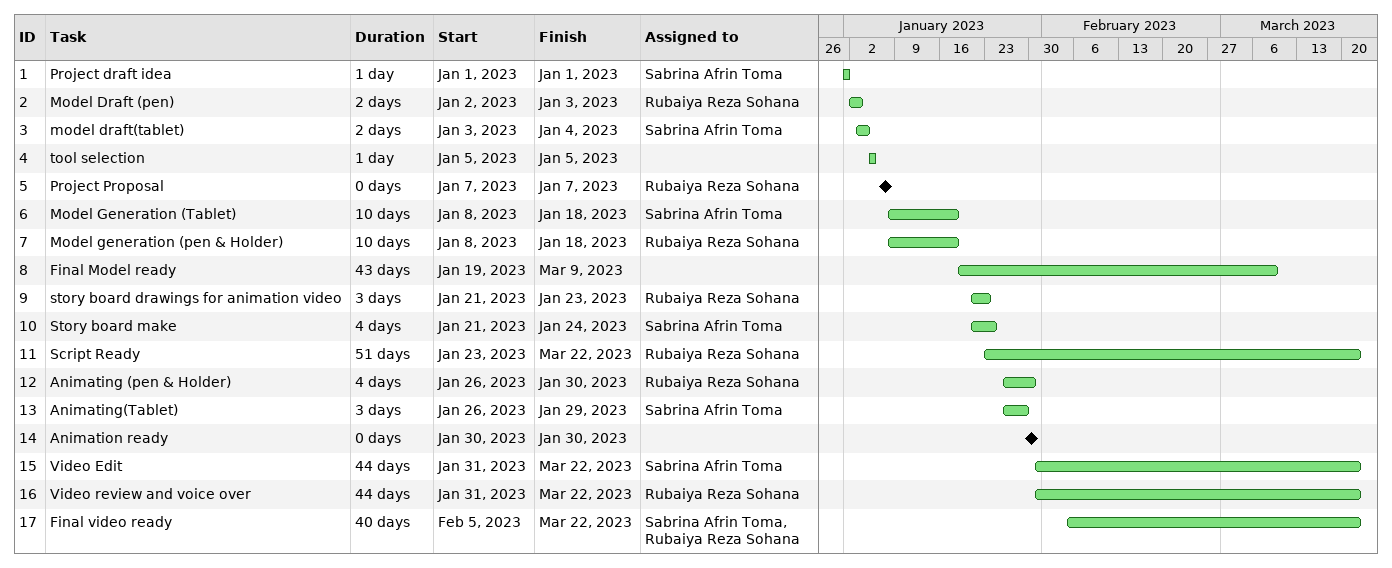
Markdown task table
| ID | Task | Duration | Start | Finish | Resources |
|---|---|---|---|---|---|
| 1 | Project draft idea | 1d | 2023-01-01 | 2023-01-01 | Sabrina Afrin Toma |
| 2 | Model Draft (pen) | 2d | 2023-01-02 | 2023-01-03 | Rubaiya Reza Sohana |
| 3 | model draft(tablet) | 2d | 2023-01-03 | 2023-01-04 | Sabrina Afrin Toma |
| 4 | tool selection | 1d | 2023-01-05 | 2023-01-05 |  |
| 5 | Project Proposal | 0d | 2023-01-07 | 2023-01-07 | Rubaiya Reza Sohana |
| 6 | Model Generation (Tablet) | 10d | 2023-01-08 | 2023-01-18 | Sabrina Afrin Toma |
| 7 | Model generation (pen & Holder) | 10d | 2023-01-08 | 2023-01-18 | Rubaiya Reza Sohana |
| 8 | Final Model ready | 43d | 2023-01-19 | 2023-03-09 |  |
| 9 | story board drawings for animation video | 3d | 2023-01-21 | 2023-01-23 | Rubaiya Reza Sohana |
| 10 | Story board make | 4d | 2023-01-21 | 2023-01-24 | Sabrina Afrin Toma |
| 11 | Script Ready | 51d | 2023-01-23 | 2023-03-22 | Rubaiya Reza Sohana |
| 12 | Animating (pen & Holder) | 4d | 2023-01-26 | 2023-01-30 | Rubaiya Reza Sohana |
| 13 | Animating(Tablet) | 3d | 2023-01-26 | 2023-01-29 | Sabrina Afrin Toma |
| 14 | Animation ready | 0d | 2023-01-30 | 2023-01-30 |  |
| 15 | Video Edit | 44d | 2023-01-31 | 2023-03-22 | Sabrina Afrin Toma |
| 16 | Video review and voice over | 44d | 2023-01-31 | 2023-03-22 | Rubaiya Reza Sohana |
| 17 | Final video ready | 40d | 2023-02-05 | 2023-03-22 | Sabrina Afrin Toma, Rubaiya Reza Sohana |
